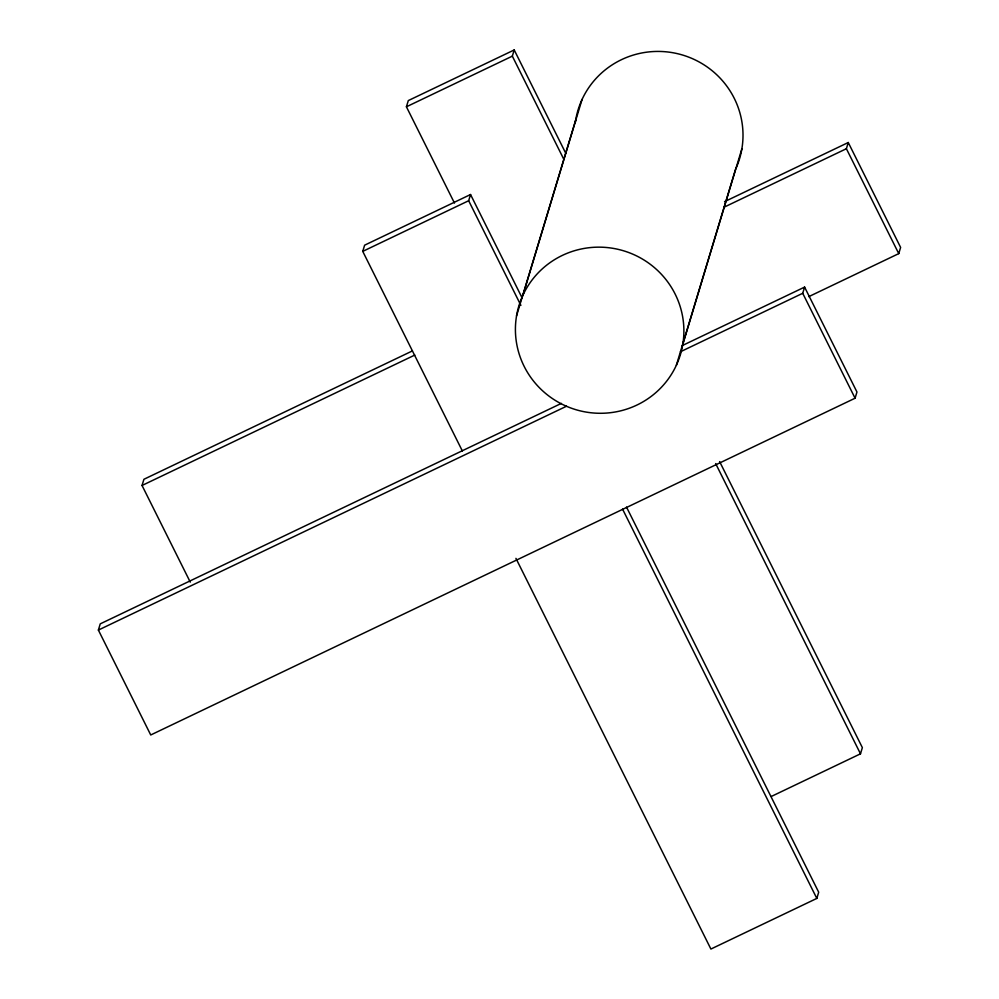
<?xml version="1.0" encoding="UTF-8"?>
<svg xmlns="http://www.w3.org/2000/svg" width="999" height="999" viewBox="0 0 999 999"><rect width="100%" height="100%" fill="white"/><g stroke="black" fill="none" stroke-linecap="round" stroke-linejoin="round"><path stroke-width="1.5" d="M682.28 345.579L804.595 287.1L856.955 392.008L855.082 398.214L150.737 734.977L98.377 630.069L100.25 623.863L561.376 403.384M190.272 582.117L142.045 485.477L143.918 479.283L412.437 350.899M462.325 450.911L362.749 251.373L364.623 245.18L470.541 194.53L522.065 297.789M454.47 203.072L406.418 106.793L408.291 100.587L514.21 49.95L565.734 153.209M520.891 305.382L468.668 200.724L470.541 194.53M563.861 159.403L512.337 56.144L514.21 49.95M516.545 315.871L575.661 120.142M522.939 295.18L582.055 99.45M676.36 365.247A84.353 82.942 16.8 0 0 591.445 247.477A84.353 82.942 16.8 0 0 531.143 377.922A84.353 82.942 16.8 0 0 676.36 365.247L735.476 169.518A84.353 82.942 16.8 0 0 681.768 54.795A84.353 82.942 16.8 0 0 575.212 123.189M682.754 344.568L741.87 148.839M855.082 398.214L802.721 293.294L804.595 287.1M808.778 296.641L898.75 253.621L846.39 148.714L848.263 142.52L724.55 201.673M898.75 253.621L900.623 247.427L848.263 142.52M515.934 558.354L710.901 949.05L816.82 898.413L818.693 892.207L626.51 507.092M771.303 796.465L860.489 753.82L862.362 747.627L719.617 461.575M406.418 106.793L512.337 56.144M362.749 251.373L468.668 200.724M142.045 485.477L414.785 355.07M724.088 207.193L846.39 148.714M98.377 630.069L566.533 406.218M680.419 351.773L802.721 293.294M715.659 463.586L860.489 753.82M622.552 509.103L816.82 898.413"/></g></svg>
